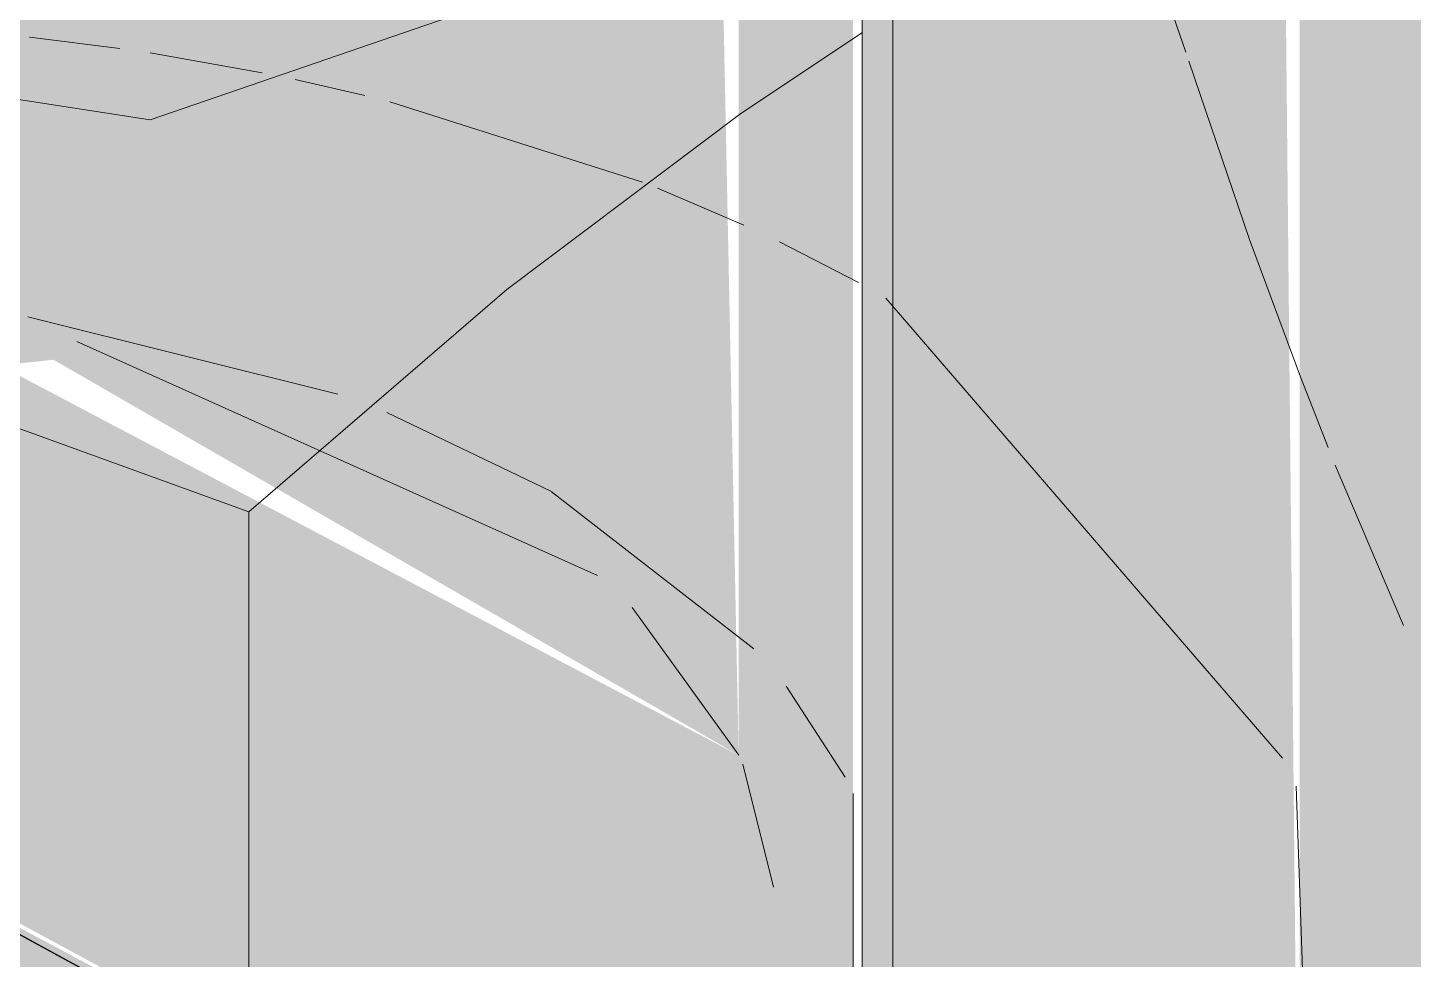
# Model space of a CAD drawing. Header units: millimetres. Extents: x -5097 to 2588, y -1580 to 5282.
# Drawn here: x -1422.79 to -1413.29, y 1110.44 to 1116.83 of the extents above; entities that cross this region are included whole.
import ezdxf

# ---------------------------------------------------------------- set-up
doc = ezdxf.new("R2010")
doc.units = ezdxf.units.MM
doc.layers.add('A_--------_E-', color=8, linetype='Continuous', lineweight=9)
doc.layers.add('M-_EQPT----_E', color=7, linetype='Continuous', lineweight=9)

# ---------------------------------------------------------------- blocks, each defined once
blk = doc.blocks.new('PNS-Filter column D1200 _180 Left feed 90-50_ - ASY PNS-Filter column D1200_iam-905011-В20 Аксонометрия')
at = {"layer": 'A_--------_E-'}
h = blk.add_hatch(color=9, dxfattribs=at)
h.paths.add_polyline_path([(-1416.9684, 1125.7332), (-1415.8126, 1127.1707), (-1417.0674, 1127.3328), (-1417.0674, 1125.8322)])
h.paths.add_polyline_path([(-1417.0674, 1107.573), (-1414.9477, 1106.7464), (-1414.0674, 1107.3972), (-1414.2503, 1125.7332), (-1415.1967, 1126.8931), (-1415.3828, 1124.1476), (-1417.0674, 1125.6343), (-1417.0674, 1110.2517)])
h.paths.add_polyline_path([(-1417.1286, 1105.4476), (-1417.0674, 1105.4793), (-1417.1286, 1105.84)])
h.paths.add_polyline_path([(-1417.1286, 1102.8914), (-1417.3157, 1105.3507), (-1419.5021, 1104.1672), (-1417.1441, 1102.8997)])
h.paths.add_polyline_path([(-1432.5834, 1111.199), (-1432.8074, 1116.0634), (-1438.2403, 1118.994), (-1438.2064, 1114.2216), (-1433.9184, 1111.9166)])
h.paths.add_polyline_path([(-1434.5153, 1123.9615), (-1432.8074, 1125.7971), (-1433.9918, 1126.6181), (-1434.5153, 1125.9472), (-1434.5153, 1124.1002)])
h.paths.add_polyline_path([(-1434.5043, 1130.5045), (-1433.5058, 1131.6388), (-1434.5153, 1132.299), (-1434.5153, 1130.5062)])
h.paths.add_polyline_path([(-1416.9684, 1132.2652), (-1415.1967, 1134.0369), (-1415.1967, 1133.3016), (-1414.0674, 1134.7389), (-1414.3459, 1146.5704), (-1414.355, 1146.9902), (-1414.2344, 1147.2895), (-1415.3333, 1148.5781), (-1417.0674, 1148.9485), (-1416.8191, 1138.6478), (-1417.0674, 1138.3525), (-1417.0266, 1132.3234)])
h.paths.add_polyline_path([(-1417.0674, 1131.5395), (-1416.6008, 1131.8975), (-1417.0674, 1132.1662), (-1417.0674, 1131.5937)])
h.paths.add_polyline_path([(-1433.1112, 1131.8975), (-1432.8074, 1132.3291), (-1434.5153, 1133.8509), (-1434.2954, 1133.0817), (-1433.1738, 1131.9601)])
h.paths.add_polyline_path([(-1415.1967, 1131.9633), (-1414.0674, 1132.6153), (-1414.329, 1133.516), (-1415.1967, 1132.6483), (-1415.1967, 1131.9935)])
h.paths.add_polyline_path([(-1416.3707, 1138.7973), (-1415.1967, 1139.6599), (-1415.1967, 1139.4034), (-1415.981, 1138.9985)])
h = blk.add_hatch(color=9, dxfattribs=at)
h.paths.add_polyline_path([(-1417.0674, 1105.4793), (-1415.3101, 1106.625), (-1417.0674, 1107.573), (-1417.0674, 1105.84)])
h.paths.add_polyline_path([(-1414.0674, 1107.3972), (-1411.4717, 1109.5436), (-1411.5216, 1118.8511), (-1412.8352, 1119.6095), (-1413.0489, 1123.4225), (-1414.0674, 1125.3108), (-1414.0674, 1110.2517)])
h.paths.add_polyline_path([(-1415.1967, 1123.9615), (-1415.3101, 1126.9858), (-1415.8126, 1126.8891), (-1416.9046, 1125.6694), (-1415.3101, 1124.0749)])
h.paths.add_polyline_path([(-1416.1285, 1131.4253), (-1415.1967, 1131.9935), (-1415.3177, 1132.5273), (-1416.1519, 1131.4487)])
h.paths.add_polyline_path([(-1416.6008, 1131.8975), (-1415.1967, 1133.3016), (-1415.3957, 1133.838), (-1416.9001, 1132.1969)])
h.paths.add_polyline_path([(-1414.0674, 1132.6153), (-1412.8352, 1133.3267), (-1413.0156, 1142.0537), (-1413.8707, 1143.9438), (-1412.4086, 1143.4108), (-1412.8529, 1144.094), (-1413.2649, 1144.1581), (-1413.3565, 1145.581), (-1414.0674, 1145.9527), (-1414.0674, 1133.2902)])
h = blk.add_hatch(color=9, dxfattribs=at)
h.paths.add_polyline_path([(-1417.1286, 1107.606), (-1417.1287, 1125.573), (-1418.2333, 1124.7673), (-1422.9956, 1123.4225), (-1427.7154, 1123.5129), (-1432.0293, 1125.019), (-1432.5833, 1125.573), (-1432.5674, 1115.9339), (-1431.7991, 1115.8367), (-1431.7641, 1120.9903), (-1426.4671, 1118.1145), (-1419.7495, 1119.2013), (-1417.9129, 1122.5153), (-1417.9129, 1111.8399), (-1423.3649, 1114.7173), (-1428.4266, 1113.7003), (-1417.487, 1107.7993)])
h.paths.add_polyline_path([(-1417.1286, 1125.8934), (-1417.1446, 1127.6608), (-1420.9272, 1128.6548), (-1421.2697, 1128.4571), (-1426.9266, 1129.0524), (-1429.2299, 1128.7383), (-1432.1709, 1127.6166), (-1432.5834, 1127.1327), (-1432.5296, 1125.9472), (-1431.9271, 1126.5497), (-1426.5308, 1128.044), (-1421.9456, 1127.9366), (-1417.7849, 1126.5497), (-1417.1824, 1125.9472)])
h.paths.add_polyline_path([(-1417.1286, 1130.8658), (-1417.0674, 1131.0345), (-1417.1286, 1131.0698)])
h.paths.add_polyline_path([(-1420.9272, 1128.6548), (-1418.2454, 1130.4935), (-1422.7854, 1129.2601), (-1423.6279, 1129.0038), (-1421.1667, 1128.6744)])
h.paths.add_polyline_path([(-1432.5834, 1130.8658), (-1432.8074, 1131.5937), (-1433.1496, 1131.8591), (-1433.3157, 1131.4487), (-1432.8074, 1130.9404)])
h.paths.add_polyline_path([(-1428.8972, 1129.6371), (-1432.5834, 1130.8658), (-1432.2958, 1130.1628), (-1429.2328, 1129.689)])
h.paths.add_polyline_path([(-1423.6279, 1129.9134), (-1421.2697, 1130.1387), (-1417.1286, 1131.5937), (-1417.1286, 1132.1051), (-1417.9375, 1131.3979), (-1422.7854, 1129.9544), (-1427.9618, 1130.127), (-1432.2958, 1131.8174), (-1432.5834, 1132.1051), (-1432.2958, 1131.4232), (-1426.9266, 1129.9134), (-1423.7492, 1129.9134)])
h.paths.add_polyline_path([(-1417.1286, 1132.4254), (-1417.1286, 1134.3358), (-1417.9375, 1133.1326), (-1417.7849, 1133.0817)])
h.paths.add_polyline_path([(-1432.5834, 1132.4254), (-1431.6665, 1133.4188), (-1432.5834, 1134.0369), (-1432.5834, 1132.5315)])
h.paths.add_polyline_path([(-1434.5153, 1132.6483), (-1434.654, 1133.4403), (-1435.7178, 1134.5041), (-1435.6898, 1133.8228), (-1434.654, 1132.787)])
h = blk.add_hatch(color=9, dxfattribs=at)
h.paths.add_polyline_path([(-1419.7884, 1104.3211), (-1417.7849, 1105.1077), (-1417.1286, 1105.4476), (-1417.1286, 1107.606), (-1428.8505, 1113.8687), (-1430.049, 1113.4626), (-1431.3958, 1110.5606), (-1419.9445, 1104.405)])
h.paths.add_polyline_path([(-1431.7991, 1110.7774), (-1432.0431, 1115.6511), (-1432.5834, 1115.6511), (-1432.3834, 1111.0915), (-1432.2394, 1111.0141)])
h.paths.add_polyline_path([(-1417.0674, 1130.8862), (-1416.8175, 1131.0276), (-1416.3707, 1131.6675), (-1416.6008, 1131.8975), (-1417.0674, 1131.0345), (-1417.0674, 1130.9404)])
h.paths.add_polyline_path([(-1433.4379, 1131.5709), (-1433.1738, 1131.9601), (-1434.5153, 1132.9182), (-1434.2471, 1132.3801), (-1433.4607, 1131.5937)])
h.paths.add_polyline_path([(-1415.1967, 1132.6483), (-1414.0674, 1134.1139), (-1414.1462, 1134.3521), (-1415.1967, 1133.0316)])
h = blk.add_hatch(color=9, dxfattribs=at)
h.paths.add_polyline_path([(-1417.9129, 1111.8399), (-1418.1347, 1122.6808), (-1419.7733, 1119.15), (-1424.1848, 1118.4676), (-1427.0101, 1118.2455), (-1431.7991, 1120.7554), (-1431.7991, 1115.5195), (-1428.5104, 1113.9213), (-1422.6086, 1114.551), (-1418.2203, 1112.0174)])
h.paths.add_polyline_path([(-1421.2697, 1128.4571), (-1421.4024, 1128.6938), (-1421.9456, 1128.5616)])
h.paths.add_polyline_path([(-1423.2315, 1129.2601), (-1421.2697, 1129.4854), (-1417.1286, 1131.0698), (-1417.3396, 1131.4487), (-1422.7854, 1129.9134), (-1427.9618, 1129.9785), (-1432.5834, 1131.3091), (-1432.2958, 1130.7699), (-1427.4442, 1129.4123), (-1425.8216, 1129.2601), (-1423.6279, 1129.2601)])
for p, q in [((-1417.0674, 1184.2559), (-1417.0674, 1107.573)), ((-1413.5558, 1105.5663), (-1441.5057, 1120.7554)), ((-1440.7659, 1120.3275), (-1413.4877, 1105.5368)), ((-1416.856, 1107.4589), (-1416.856, 1118.5095)), ((-1414.8493, 1116.6603), (-1415.058, 1117.271)), ((-1422.7737, 1116.7631), (-1422.1538, 1116.6852)), ((-1421.9456, 1116.6542), (-1421.1785, 1116.5184)), ((-1414.4111, 1115.3748), (-1414.828, 1116.5977)), ((-1420.9529, 1116.4718), (-1420.4759, 1116.3626)), ((-1420.3046, 1116.3199), (-1418.5731, 1115.7675)), ((-1418.4701, 1115.7269), (-1417.8768, 1115.4737)), ((-1417.6327, 1115.3589), (-1417.0917, 1115.0794)), ((-1414.0628, 1114.4334), (-1414.4111, 1115.3748)), ((-1416.9046, 1114.9739), (-1414.1856, 1111.8205)), ((-1422.7854, 1114.8445), (-1420.6604, 1114.3157)), ((-1418.8801, 1113.0721), (-1422.4484, 1114.6761)), ((-1413.8724, 1113.9496), (-1414.0628, 1114.4334)), ((-1420.3247, 1114.1895), (-1419.1992, 1113.6491)), ((-1413.3558, 1112.7301), (-1413.8242, 1113.8282)), ((-1419.1991, 1113.649), (-1417.8084, 1112.5687)), ((-1421.2697, 1109.8398), (-1421.2697, 1113.5088)), ((-1417.9129, 1111.8399), (-1418.6426, 1112.8523)), ((-1417.5882, 1112.3133), (-1417.1834, 1111.6908)), ((-1417.674, 1110.9361), (-1417.8854, 1111.7787)), ((-1414.0916, 1111.6283), (-1413.9942, 1108.7028)), ((-1417.1287, 1111.5785), (-1417.1287, 1109.1877))]:
    blk.add_line(p, q, dxfattribs=at)
for points in [[(-1432.8074, 1117.8765, 0), (-1421.9456, 1116.1962, 0), (-1417.781, 1117.628, 0)], [(-1417.0634, 1116.7947, 0), (-1417.8987, 1116.2392, 0), (-1419.5021, 1115.0315, 0), (-1421.2697, 1113.5088, 0)], [(-1421.2697, 1113.5088, 0), (-1423.6842, 1114.3846, 0), (-1425.8746, 1115.0053, 0), (-1427.9618, 1115.4192, 0), (-1430.049, 1115.6511, 0), (-1432.1402, 1115.7099, 0)]]:
    blk.add_polyline3d(points, dxfattribs=at)
blk = doc.blocks.new('PNS-Filter column D1200 _180 Left feed 90-50_ - Standard-894632-В20 Аксонометрия')
blk.add_blockref('PNS-Filter column D1200 _180 Left feed 90-50_ - ASY PNS-Filter column D1200_iam-905011-В20 Аксонометрия', (0, 0))

msp = doc.modelspace()

# ---------------------------------------------------------------- block references
at = {"layer": 'M-_EQPT----_E'}
msp.add_blockref('PNS-Filter column D1200 _180 Left feed 90-50_ - Standard-894632-В20 Аксонометрия', (0, 0), dxfattribs=at)

doc.saveas('drawing.dxf')
